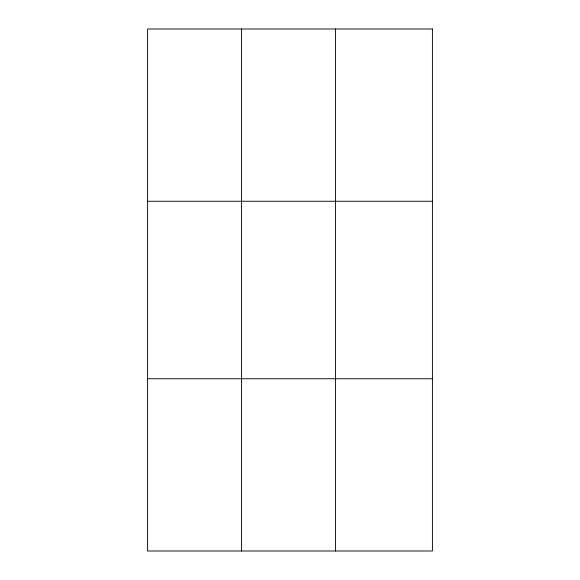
<?xml version="1.0" encoding="UTF-8"?>
<svg xmlns="http://www.w3.org/2000/svg" width="580" height="580" viewBox="0 0 580 580"><rect width="100%" height="100%" fill="white"/><g stroke="black" fill="none" stroke-linecap="round" stroke-linejoin="round"><path stroke-width="0.87" d="M241.577 29L241.577 551M335.574 29L335.574 551M147.588 201.26L432.412 201.26M147.588 378.74L432.412 378.74M432.412 29L432.412 551L147.588 551L147.588 29L432.412 29"/></g></svg>
